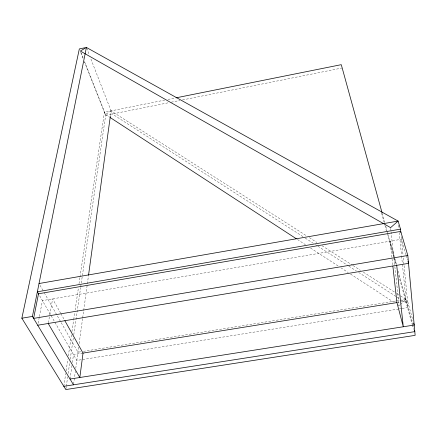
<?xml version="1.0" encoding="UTF-8"?>
<svg xmlns="http://www.w3.org/2000/svg" width="437" height="437" viewBox="0 0 437 437"><rect width="100%" height="100%" fill="white"/><g stroke="black" fill="none" stroke-linecap="round" stroke-linejoin="round"><path stroke-width="0.33" stroke-dasharray="2.19 1.64" d="M73.596 384.156L75.361 371.286M75.765 368.342L78.698 346.934M79.163 343.553L82.593 318.529M82.686 317.852L83.614 311.089M83.707 310.412L88.438 275.916M110.419 115.608L111.069 110.878L306.49 235.8M70.04 379.043L72.007 365.185M72.384 362.546L73.509 354.626L83.025 353.096M65.921 388.886L66.216 386.86M66.315 386.188L67.686 376.732M68.177 373.351L69.844 361.869M70.237 359.17L73.279 338.227M73.771 334.851L80.637 287.568M80.736 286.891L105.65 115.324L84.352 61.59M63.824 386.319L65.725 373.493M66.124 370.794L67.822 359.318M68.325 355.942L71.526 334.338M71.925 331.634L73.624 320.157M73.722 319.48L74.722 312.728M75.126 310.03L78.425 287.748M79.021 283.7L79.922 277.621M80.02 276.949L104.416 112.211L164.634 100.122M48.338 322.817L49.649 315.503M49.769 314.837L52.626 298.875L60.557 313.018M38.101 323.238L39.248 317.251M39.379 316.585L42.444 300.612L401.488 239.252L406.06 254.891M397.413 304.594L399.123 305.709L400.095 304.802M400.582 304.349L405.918 299.367L400.751 296.062M84.625 61.83L105.492 114.478L111.069 110.878M167.983 99.45L175.341 97.975M105.65 115.324L168.524 102.739M171.2 102.203L179.891 100.461M182.568 99.926L341.75 68.063M80.67 351.79L77.972 352.227L43.727 291.823M83.363 351.359L395.818 300.995M396.496 300.885L399.189 300.454M399.86 300.345L405.918 299.367M396.933 302.59L407.513 300.885L412.938 320.479M398.73 308.992L76.846 360.438L39.412 295.346M399.402 308.883L401.423 308.56M402.095 308.451L408.158 307.484L403.143 256.153M309.363 237.641L316.836 242.415M322.009 245.72L352.468 265.193M353.041 265.565L360.514 270.339M363.387 272.175L396.151 293.123M396.725 293.489L400.172 295.691M302.928 236.608L112.282 113.997L90.344 57.586M305.228 238.089L313.263 243.256M315.563 244.736L317.284 245.845M317.857 246.211L348.294 265.783M348.868 266.155L356.335 270.956M358.63 272.431L396.528 296.81M397.102 297.176L399.402 298.657M401.696 300.132L406.29 303.087L402.428 264.276M105.492 114.478L109.49 117.083M297.439 239.487L305.436 244.693M310.576 248.041L337.998 265.904M340.855 267.761L348.284 272.601M350.567 274.086L393.415 301.989M40.035 285.306L43.394 291.233M60.885 313.608L64.523 320.092M80.856 52.314L83.369 58.656M80.84 52.73L83.096 58.427M86.646 48.07L89.361 55.051M406.252 255.541L407.584 260.102M396.539 264.68L390.066 241.202L392.705 264.817M382.206 213.272L384.746 222.482M385.827 226.426L386.914 230.37M387.1 231.031L394.163 256.672M394.343 257.333L396.337 264.565M398.145 271.142L413.566 327.116M381.523 212.895L384.057 222.111M384.959 225.405L386.947 232.648M387.127 233.303L393.639 257.005M393.819 257.661L395.627 264.248M398.697 275.436L412.075 324.156M412.255 324.811L413.522 329.422M390.662 228.311L390.957 231.004M391.028 231.676L393.901 257.923M393.972 258.595L394.78 266.002M394.857 266.674L399.123 305.709M398.528 225.137L398.861 228.507M399.265 232.56L401.554 255.503M401.619 256.175L402.357 263.598M401.226 236.57L403.078 255.508"/><path stroke-width="0.66" d="M88.531 275.239L110.326 116.286M73.503 384.811L32.425 316.426L86.4 47.436L398.123 221.084L400.5 229.141L400.833 232.517M407.814 255.487L33.616 318.404L38.505 293.773L400.724 231.408L407.814 255.487L415.15 335.348L65.823 389.564L21.85 318.212L79.332 48.933L86.4 47.436L80.353 51.047L390.585 227.639L398.123 221.084L39.03 283.531M176.013 97.839L341.275 64.665L382.025 212.617M400.5 229.141L37.369 291.796L38.729 294.161M21.85 318.212L32.425 316.426M37.719 325.237L408.535 263.358L407.967 261.402M82.937 353.112L396.736 302.623M70.04 379.043L414.205 325.052L413.664 323.09M63.824 386.319L414.811 331.634L414.445 330.323M110.058 117.455L296.297 238.744M48.217 323.484L79.829 377.508L83.025 353.096L64.851 320.682M392.858 266.166L396.933 302.59L403.285 326.767L396.72 265.33"/></g></svg>
